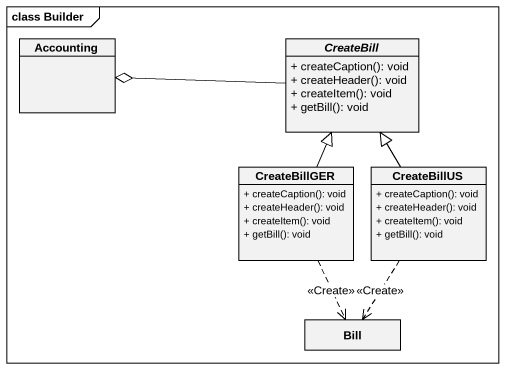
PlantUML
@startuml
mainframe class Builder
hide circle
hide empty members
skinparam classAttributeIconSize 0
class Accounting
abstract class CreateBill {
  + createCaption(): void
  + createHeader(): void
  + createItem(): void
  + getBill(): void
}
class CreateBillGER {
  + createCaption(): void
  + createHeader(): void
  + createItem(): void
  + getBill(): void
}
class CreateBillUS {
  + createCaption(): void
  + createHeader(): void
  + createItem(): void
  + getBill(): void
}
class Bill
CreateBill -left-o Accounting
CreateBillGER -up-|> CreateBill
CreateBillGER ..> Bill : <<Create>>
CreateBillUS -up-|> CreateBill
CreateBillUS ..> Bill : <<Create>>
@enduml
